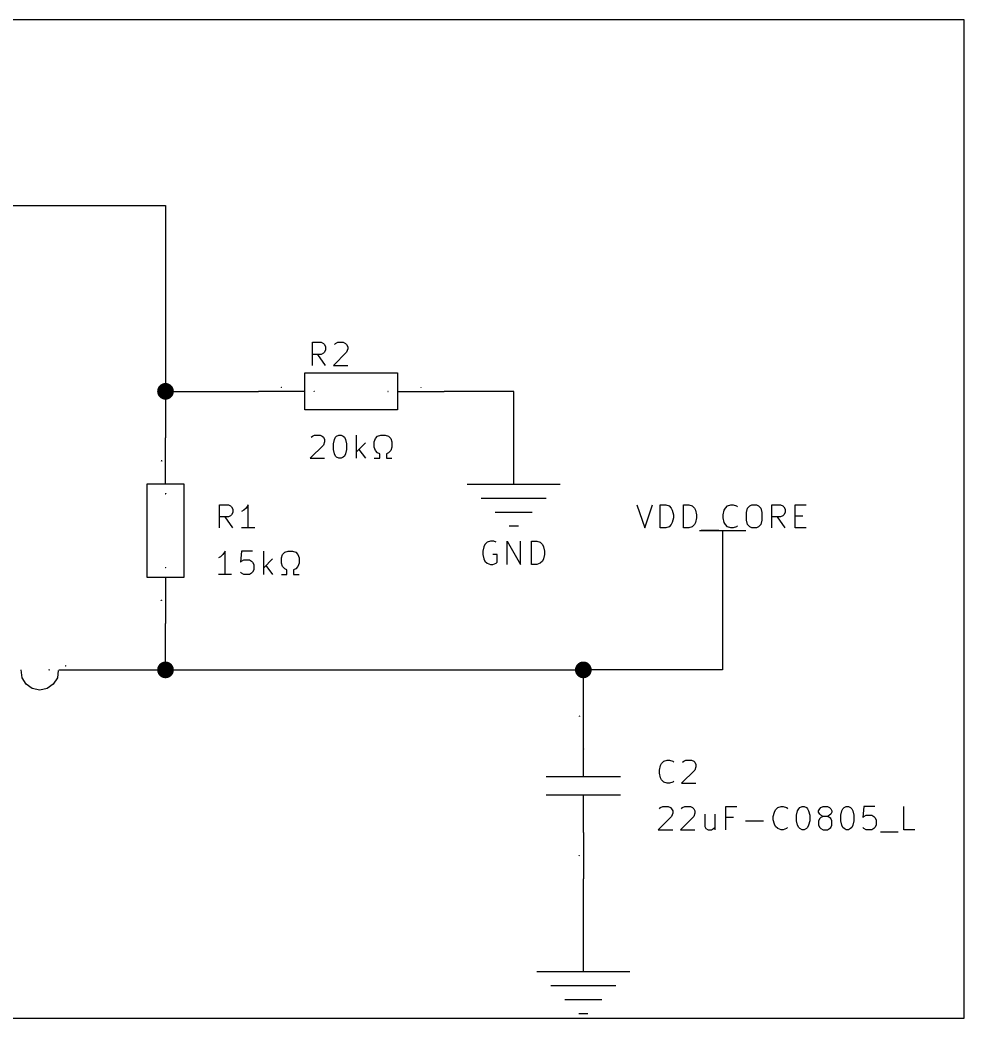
# Model space of a CAD drawing. Header units: millimetres. Extents: x 5 to 293, y -205 to -3.
# Drawn here: x 129.2 to 180.8, y -59.7 to -5.1 of the extents above; entities that cross this region are included whole.
import ezdxf

# ---------------------------------------------------------------- set-up
doc = ezdxf.new("R2010")
doc.units = ezdxf.units.MM
for name, color, linetype in [('GREENSIXTYFIVE', 129, 'CONTINUOUS'), ('LIGHTGREEN', 92, 'CONTINUOUS'), ('LIGHTMAGENTA', 212, 'CONTINUOUS'), ('LIGHTRED', 12, 'CONTINUOUS'), ('RED', 14, 'CONTINUOUS')]:
    doc.layers.add(name, color=color, linetype=linetype)

msp = doc.modelspace()

# ---------------------------------------------------------------- linework, layer by layer
at = {"layer": 'GREENSIXTYFIVE', "linetype": 'CONTINUOUS'}
for p, q in [((145.1935, -23.9844), (145.1935, -22.7144)), ((145.1935, -22.7144), (145.6773, -22.7144)), ((145.1935, -23.9844), (145.1935, -22.7144)), ((145.1935, -22.7144), (145.6773, -22.7144)), ((145.6773, -22.7144), (145.7983, -22.7749)), ((145.6773, -22.7144), (145.7983, -22.7749)), ((145.7983, -22.7749), (145.8588, -22.8354)), ((145.7983, -22.7749), (145.8588, -22.8354)), ((145.8588, -22.8354), (145.9192, -22.9563)), ((145.8588, -22.8354), (145.9192, -22.9563)), ((146.4031, -22.8354), (146.4635, -22.7749)), ((146.4031, -22.8354), (146.4635, -22.7749)), ((146.4635, -22.7749), (146.5845, -22.7144)), ((146.4635, -22.7749), (146.5845, -22.7144)), ((146.5845, -22.7144), (146.8869, -22.7144)), ((146.5845, -22.7144), (146.8869, -22.7144)), ((146.8869, -22.7144), (147.0078, -22.7749)), ((146.8869, -22.7144), (147.0078, -22.7749)), ((147.0078, -22.7749), (147.0683, -22.8354)), ((147.0078, -22.7749), (147.0683, -22.8354)), ((147.0683, -22.8354), (147.1288, -22.9563)), ((147.0683, -22.8354), (147.1288, -22.9563)), ((145.6773, -23.3797), (145.1935, -23.3797)), ((145.6773, -23.3797), (145.1935, -23.3797)), ((145.9192, -23.9844), (145.4959, -23.3797)), ((145.9192, -23.9844), (145.4959, -23.3797)), ((145.7983, -23.3192), (145.6773, -23.3797)), ((145.7983, -23.3192), (145.6773, -23.3797)), ((145.8588, -23.2587), (145.7983, -23.3192)), ((145.8588, -23.2587), (145.7983, -23.3192)), ((145.9192, -23.1378), (145.8588, -23.2587)), ((145.9192, -23.1378), (145.8588, -23.2587)), ((145.9192, -22.9563), (145.9192, -23.1378)), ((145.9192, -22.9563), (145.9192, -23.1378)), ((147.0683, -23.2587), (146.3426, -23.9844)), ((147.0683, -23.2587), (146.3426, -23.9844)), ((147.1288, -23.0773), (147.0683, -23.2587)), ((147.1288, -23.0773), (147.0683, -23.2587)), ((147.1288, -22.9563), (147.1288, -23.0773)), ((147.1288, -22.9563), (147.1288, -23.0773)), ((146.3426, -23.9844), (147.1288, -23.9844)), ((146.3426, -23.9844), (147.1288, -23.9844)), ((145.2952, -25.3924), (145.2928, -25.3936)), ((145.2952, -25.3924), (145.2928, -25.3936)), ((145.3073, -25.4118), (145.2928, -25.4118)), ((145.3073, -25.4118), (145.2928, -25.4118)), ((145.2976, -25.39), (145.2952, -25.3924)), ((145.2976, -25.39), (145.2952, -25.3924)), ((145.3, -25.3864), (145.2976, -25.39)), ((145.3, -25.3864), (145.2976, -25.39)), ((145.3, -25.4118), (145.3, -25.3864)), ((145.3, -25.4118), (145.3, -25.3864)), ((149.3459, -25.3972), (149.3314, -25.4118)), ((149.3459, -25.3972), (149.3314, -25.4118)), ((149.3314, -25.4118), (149.3471, -25.4118)), ((149.3314, -25.4118), (149.3471, -25.4118)), ((149.3326, -25.3888), (149.3338, -25.3876)), ((149.3326, -25.3888), (149.3338, -25.3876)), ((149.3338, -25.3876), (149.3362, -25.3864)), ((149.3338, -25.3876), (149.3362, -25.3864)), ((149.3362, -25.3864), (149.3423, -25.3864)), ((149.3362, -25.3864), (149.3423, -25.3864)), ((149.3423, -25.3864), (149.3447, -25.3876)), ((149.3423, -25.3864), (149.3447, -25.3876)), ((149.3447, -25.3876), (149.3459, -25.3888)), ((149.3447, -25.3876), (149.3459, -25.3888)), ((149.3459, -25.3888), (149.3471, -25.3912)), ((149.3459, -25.3888), (149.3471, -25.3912)), ((149.3471, -25.3936), (149.3459, -25.3972)), ((149.3471, -25.3936), (149.3459, -25.3972)), ((149.3471, -25.3912), (149.3471, -25.3936)), ((149.3471, -25.3912), (149.3471, -25.3936)), ((145.1935, -27.8549), (145.3145, -27.7944)), ((145.1935, -27.8549), (145.3145, -27.7944)), ((145.3145, -27.7944), (145.6169, -27.7944)), ((145.3145, -27.7944), (145.6169, -27.7944)), ((145.6169, -27.7944), (145.7378, -27.8549)), ((145.6169, -27.7944), (145.7378, -27.8549)), ((146.524, -27.8549), (146.6449, -27.7944)), ((146.524, -27.8549), (146.6449, -27.7944)), ((146.6449, -27.7944), (146.7659, -27.7944)), ((146.6449, -27.7944), (146.7659, -27.7944)), ((146.7659, -27.7944), (146.8868, -27.8549)), ((146.7659, -27.7944), (146.8868, -27.8549)), ((147.6125, -29.0644), (147.6125, -27.7944)), ((147.6125, -29.0644), (147.6125, -27.7944)), ((148.7616, -27.8549), (148.943, -27.7944)), ((148.7616, -27.8549), (148.943, -27.7944)), ((148.943, -27.7944), (149.1849, -27.7944)), ((148.943, -27.7944), (149.1849, -27.7944)), ((149.1849, -27.7944), (149.3663, -27.8549)), ((149.1849, -27.7944), (149.3663, -27.8549)), ((145.7983, -28.3387), (145.0726, -29.0644)), ((145.7983, -28.3387), (145.0726, -29.0644)), ((145.1331, -27.9154), (145.1935, -27.8549)), ((145.1331, -27.9154), (145.1935, -27.8549)), ((145.7378, -27.8549), (145.7983, -27.9154)), ((145.7378, -27.8549), (145.7983, -27.9154)), ((145.7983, -27.9154), (145.8588, -28.0363)), ((145.7983, -27.9154), (145.8588, -28.0363)), ((145.8588, -28.1573), (145.7983, -28.3387)), ((145.8588, -28.1573), (145.7983, -28.3387)), ((145.8588, -28.0363), (145.8588, -28.1573)), ((145.8588, -28.0363), (145.8588, -28.1573)), ((146.3426, -28.2782), (146.403, -28.0363)), ((146.3426, -28.2782), (146.403, -28.0363)), ((146.3426, -28.5806), (146.3426, -28.2782)), ((146.3426, -28.5806), (146.3426, -28.2782)), ((146.403, -28.0363), (146.4635, -27.9154)), ((146.403, -28.0363), (146.4635, -27.9154)), ((146.4635, -27.9154), (146.524, -27.8549)), ((146.4635, -27.9154), (146.524, -27.8549)), ((146.8868, -27.8549), (146.9473, -27.9154)), ((146.8868, -27.8549), (146.9473, -27.9154)), ((146.9473, -27.9154), (147.0078, -28.0363)), ((146.9473, -27.9154), (147.0078, -28.0363)), ((147.0078, -28.0363), (147.0683, -28.2782)), ((147.0078, -28.0363), (147.0683, -28.2782)), ((147.0683, -28.2782), (147.0683, -28.5806)), ((147.0683, -28.2782), (147.0683, -28.5806)), ((148.0963, -28.2178), (147.6125, -28.7016)), ((148.0963, -28.2178), (147.6125, -28.7016)), ((148.5802, -28.1573), (148.6406, -27.9759)), ((148.5802, -28.1573), (148.6406, -27.9759)), ((148.5802, -28.4597), (148.5802, -28.1573)), ((148.5802, -28.4597), (148.5802, -28.1573)), ((148.6406, -27.9759), (148.7616, -27.8549)), ((148.6406, -27.9759), (148.7616, -27.8549)), ((149.3663, -27.8549), (149.4873, -27.9759)), ((149.3663, -27.8549), (149.4873, -27.9759)), ((149.4873, -27.9759), (149.5478, -28.1573)), ((149.4873, -27.9759), (149.5478, -28.1573)), ((149.5478, -28.1573), (149.5478, -28.4597)), ((149.5478, -28.1573), (149.5478, -28.4597)), ((146.403, -28.8225), (146.3426, -28.5806)), ((146.403, -28.8225), (146.3426, -28.5806)), ((146.4635, -28.9435), (146.403, -28.8225)), ((146.4635, -28.9435), (146.403, -28.8225)), ((147.0078, -28.8225), (146.9473, -28.9435)), ((147.0078, -28.8225), (146.9473, -28.9435)), ((147.0683, -28.5806), (147.0078, -28.8225)), ((147.0683, -28.5806), (147.0078, -28.8225)), ((147.7335, -28.5806), (148.0963, -29.0644)), ((147.7335, -28.5806), (148.0963, -29.0644)), ((148.6406, -28.6411), (148.5802, -28.4597)), ((148.6406, -28.6411), (148.5802, -28.4597)), ((148.7616, -28.762), (148.6406, -28.6411)), ((148.7616, -28.762), (148.6406, -28.6411)), ((148.8825, -28.8225), (148.7616, -28.762)), ((148.8825, -28.8225), (148.7616, -28.762)), ((148.8825, -29.0644), (148.8825, -28.8225)), ((148.8825, -29.0644), (148.8825, -28.8225)), ((149.3663, -28.762), (149.2454, -28.8225)), ((149.3663, -28.762), (149.2454, -28.8225)), ((149.2454, -28.8225), (149.2454, -29.0644)), ((149.2454, -28.8225), (149.2454, -29.0644)), ((149.4873, -28.6411), (149.3663, -28.762)), ((149.4873, -28.6411), (149.3663, -28.762)), ((149.5478, -28.4597), (149.4873, -28.6411)), ((149.5478, -28.4597), (149.4873, -28.6411)), ((145.0726, -29.0644), (145.8588, -29.0644)), ((145.0726, -29.0644), (145.8588, -29.0644)), ((146.524, -29.004), (146.4635, -28.9435)), ((146.524, -29.004), (146.4635, -28.9435)), ((146.6449, -29.0644), (146.524, -29.004)), ((146.6449, -29.0644), (146.524, -29.004)), ((146.7659, -29.0644), (146.6449, -29.0644)), ((146.7659, -29.0644), (146.6449, -29.0644)), ((146.8868, -29.004), (146.7659, -29.0644)), ((146.8868, -29.004), (146.7659, -29.0644)), ((146.9473, -28.9435), (146.8868, -29.004)), ((146.9473, -28.9435), (146.8868, -29.004)), ((148.5802, -29.0644), (148.8825, -29.0644)), ((148.5802, -29.0644), (148.8825, -29.0644)), ((149.2454, -29.0644), (149.5478, -29.0644)), ((149.2454, -29.0644), (149.5478, -29.0644)), ((137.1718, -31.0001), (137.1464, -31.0001)), ((137.1464, -31.0001), (137.15, -31.0025)), ((137.1718, -31.0001), (137.1464, -31.0001)), ((137.1464, -31.0001), (137.15, -31.0025)), ((137.15, -31.0025), (137.1524, -31.0049)), ((137.15, -31.0025), (137.1524, -31.0049)), ((137.1524, -31.0049), (137.1536, -31.0073)), ((137.1524, -31.0049), (137.1536, -31.0073)), ((137.1718, -30.9928), (137.1718, -31.0073)), ((137.1718, -30.9928), (137.1718, -31.0073)), ((140.1135, -32.8744), (140.1135, -31.6044)), ((140.1135, -31.6044), (140.5973, -31.6044)), ((140.1135, -32.8744), (140.1135, -31.6044)), ((140.1135, -31.6044), (140.5973, -31.6044)), ((140.5973, -31.6044), (140.7183, -31.6649)), ((140.5973, -31.6044), (140.7183, -31.6649)), ((140.7183, -31.6649), (140.7788, -31.7254)), ((140.7183, -31.6649), (140.7788, -31.7254)), ((141.6859, -31.6044), (141.565, -31.7859)), ((141.6859, -31.6044), (141.565, -31.7859)), ((141.6859, -32.8744), (141.6859, -31.6044)), ((141.6859, -32.8744), (141.6859, -31.6044)), ((162.9531, -31.6044), (163.3764, -32.8744)), ((163.3764, -32.8744), (163.7998, -31.6044)), ((164.2231, -32.8744), (164.2231, -31.6044)), ((164.2231, -31.6044), (164.5255, -31.6044)), ((164.5255, -31.6044), (164.7069, -31.6649)), ((164.7069, -31.6649), (164.8279, -31.7859)), ((165.4931, -32.8744), (165.4931, -31.6044)), ((165.4931, -31.6044), (165.7955, -31.6044)), ((165.7955, -31.6044), (165.9769, -31.6649)), ((165.9769, -31.6649), (166.0979, -31.7859)), ((167.7912, -31.7859), (167.9122, -31.6649)), ((167.9122, -31.6649), (168.0936, -31.6044)), ((168.0936, -31.6044), (168.2145, -31.6044)), ((168.2145, -31.6044), (168.396, -31.6649)), ((168.396, -31.6649), (168.4564, -31.7254)), ((169.0007, -31.7859), (169.1217, -31.6649)), ((169.1217, -31.6649), (169.2426, -31.6044)), ((169.2426, -31.6044), (169.4845, -31.6044)), ((169.4845, -31.6044), (169.6055, -31.6649)), ((169.6055, -31.6649), (169.7264, -31.7859)), ((170.3312, -32.8744), (170.3312, -31.6044)), ((170.3312, -31.6044), (170.815, -31.6044)), ((170.815, -31.6044), (170.936, -31.6649)), ((170.936, -31.6649), (170.9965, -31.7254)), ((171.6012, -32.8744), (171.6012, -31.6044)), ((171.6012, -31.6044), (172.206, -31.6044)), ((140.7183, -32.2092), (140.5973, -32.2697)), ((140.7183, -32.2092), (140.5973, -32.2697)), ((140.7788, -32.1487), (140.7183, -32.2092)), ((140.7788, -32.1487), (140.7183, -32.2092)), ((140.7788, -31.7254), (140.8392, -31.8463)), ((140.7788, -31.7254), (140.8392, -31.8463)), ((140.8392, -32.0278), (140.7788, -32.1487)), ((140.8392, -32.0278), (140.7788, -32.1487)), ((140.8392, -31.8463), (140.8392, -32.0278)), ((140.8392, -31.8463), (140.8392, -32.0278)), ((141.444, -31.9068), (141.3231, -31.9673)), ((141.444, -31.9068), (141.3231, -31.9673)), ((141.565, -31.7859), (141.444, -31.9068)), ((141.565, -31.7859), (141.444, -31.9068)), ((164.8279, -31.7859), (164.8884, -31.9068)), ((164.8884, -31.9068), (164.9488, -32.1487)), ((164.9488, -32.1487), (164.9488, -32.3301)), ((166.0979, -31.7859), (166.1584, -31.9068)), ((166.1584, -31.9068), (166.2188, -32.1487)), ((166.2188, -32.1487), (166.2188, -32.3301)), ((167.6703, -32.1487), (167.7307, -31.9068)), ((167.6703, -32.3301), (167.6703, -32.1487)), ((167.7307, -31.9068), (167.7912, -31.7859)), ((168.9403, -32.0278), (169.0007, -31.7859)), ((168.9403, -32.4511), (168.9403, -32.0278)), ((169.7264, -31.7859), (169.7869, -32.0278)), ((169.7869, -32.0278), (169.7869, -32.4511)), ((170.936, -32.2092), (170.815, -32.2697)), ((170.9965, -32.1487), (170.936, -32.2092)), ((170.9965, -31.7254), (171.0569, -31.8463)), ((171.0569, -32.0278), (170.9965, -32.1487)), ((171.0569, -31.8463), (171.0569, -32.0278)), ((171.6012, -32.2092), (172.0246, -32.2092)), ((140.5973, -32.2697), (140.1135, -32.2697)), ((140.5973, -32.2697), (140.1135, -32.2697)), ((140.8392, -32.8744), (140.4159, -32.2697)), ((140.8392, -32.8744), (140.4159, -32.2697)), ((164.8279, -32.693), (164.7069, -32.814)), ((164.8884, -32.572), (164.8279, -32.693)), ((164.9488, -32.3301), (164.8884, -32.572)), ((166.0979, -32.693), (165.9769, -32.814)), ((166.1584, -32.572), (166.0979, -32.693)), ((166.2188, -32.3301), (166.1584, -32.572)), ((167.7307, -32.572), (167.6703, -32.3301)), ((167.7912, -32.693), (167.7307, -32.572)), ((167.9122, -32.814), (167.7912, -32.693)), ((168.4564, -32.7535), (168.396, -32.814)), ((169.0007, -32.693), (168.9403, -32.4511)), ((169.1217, -32.814), (169.0007, -32.693)), ((169.7264, -32.693), (169.6055, -32.814)), ((169.7869, -32.4511), (169.7264, -32.693)), ((170.815, -32.2697), (170.3312, -32.2697)), ((171.0569, -32.8744), (170.6336, -32.2697)), ((142.0488, -32.8744), (141.3231, -32.8744)), ((142.0488, -32.8744), (141.3231, -32.8744)), ((164.5255, -32.8744), (164.2231, -32.8744)), ((164.7069, -32.814), (164.5255, -32.8744)), ((165.7955, -32.8744), (165.4931, -32.8744)), ((165.9769, -32.814), (165.7955, -32.8744)), ((166.4608, -32.9954), (167.4284, -32.9954)), ((168.0936, -32.8744), (167.9122, -32.814)), ((168.2145, -32.8744), (168.0936, -32.8744)), ((168.396, -32.814), (168.2145, -32.8744)), ((169.2426, -32.8744), (169.1217, -32.814)), ((169.4845, -32.8744), (169.2426, -32.8744)), ((169.6055, -32.814), (169.4845, -32.8744)), ((172.206, -32.8744), (171.6012, -32.8744)), ((154.6376, -33.7807), (154.5771, -33.9016)), ((154.7586, -33.6597), (154.6376, -33.7807)), ((154.94, -33.5992), (154.7586, -33.6597)), ((155.1214, -33.5992), (154.94, -33.5992)), ((155.2424, -33.6597), (155.1214, -33.5992)), ((155.8471, -34.8692), (155.8471, -33.5992)), ((155.8471, -33.5992), (156.5728, -34.8692)), ((156.5728, -34.8692), (156.5728, -33.5992)), ((157.1776, -34.8692), (157.1776, -33.5992)), ((157.1776, -33.5992), (157.48, -33.5992)), ((157.48, -33.5992), (157.6614, -33.6597)), ((157.6614, -33.6597), (157.7824, -33.7807)), ((157.7824, -33.7807), (157.8429, -33.9016)), ((140.295, -34.3259), (140.174, -34.4468)), ((140.295, -34.3259), (140.174, -34.4468)), ((140.4159, -34.1444), (140.295, -34.3259)), ((140.4159, -34.1444), (140.295, -34.3259)), ((140.4159, -35.4144), (140.4159, -34.1444)), ((140.4159, -35.4144), (140.4159, -34.1444)), ((141.323, -34.1444), (141.2626, -34.7492)), ((141.323, -34.1444), (141.2626, -34.7492)), ((141.9278, -34.1444), (141.323, -34.1444)), ((141.9278, -34.1444), (141.323, -34.1444)), ((142.5325, -35.4144), (142.5325, -34.1444)), ((142.5325, -35.4144), (142.5325, -34.1444)), ((143.5002, -34.5073), (143.5606, -34.3259)), ((143.5002, -34.5073), (143.5606, -34.3259)), ((143.5606, -34.3259), (143.6816, -34.2049)), ((143.5606, -34.3259), (143.6816, -34.2049)), ((143.6816, -34.2049), (143.863, -34.1444)), ((143.6816, -34.2049), (143.863, -34.1444)), ((143.863, -34.1444), (144.1049, -34.1444)), ((143.863, -34.1444), (144.1049, -34.1444)), ((144.1049, -34.1444), (144.2863, -34.2049)), ((144.1049, -34.1444), (144.2863, -34.2049)), ((144.2863, -34.2049), (144.4073, -34.3259)), ((144.2863, -34.2049), (144.4073, -34.3259)), ((144.4073, -34.3259), (144.4678, -34.5073)), ((144.4073, -34.3259), (144.4678, -34.5073)), ((154.5771, -33.9016), (154.5167, -34.1435)), ((154.5167, -34.1435), (154.5167, -34.3249)), ((154.5167, -34.3249), (154.5771, -34.5668)), ((155.3028, -34.3249), (155.0609, -34.3249)), ((155.3028, -34.7483), (155.3028, -34.3249)), ((157.8429, -33.9016), (157.9033, -34.1435)), ((157.9033, -34.3249), (157.8429, -34.5668)), ((157.9033, -34.1435), (157.9033, -34.3249)), ((140.174, -34.4468), (140.0531, -34.5073)), ((140.174, -34.4468), (140.0531, -34.5073)), ((141.2626, -34.7492), (141.323, -34.6887)), ((141.2626, -34.7492), (141.323, -34.6887)), ((141.323, -34.6887), (141.444, -34.6282)), ((141.323, -34.6887), (141.444, -34.6282)), ((141.444, -34.6282), (141.7464, -34.6282)), ((141.444, -34.6282), (141.7464, -34.6282)), ((141.7464, -34.6282), (141.8673, -34.6887)), ((141.7464, -34.6282), (141.8673, -34.6887)), ((141.8673, -34.6887), (141.9278, -34.7492)), ((141.8673, -34.6887), (141.9278, -34.7492)), ((141.9278, -34.7492), (141.9883, -34.8701)), ((141.9278, -34.7492), (141.9883, -34.8701)), ((141.9883, -34.8701), (141.9883, -35.1725)), ((141.9883, -34.8701), (141.9883, -35.1725)), ((143.0163, -34.5678), (142.5325, -35.0516)), ((143.0163, -34.5678), (142.5325, -35.0516)), ((142.6535, -34.9306), (143.0163, -35.4144)), ((142.6535, -34.9306), (143.0163, -35.4144)), ((143.5002, -34.8097), (143.5002, -34.5073)), ((143.5002, -34.8097), (143.5002, -34.5073)), ((143.5606, -34.9911), (143.5002, -34.8097)), ((143.5606, -34.9911), (143.5002, -34.8097)), ((144.4678, -34.8097), (144.4073, -34.9911)), ((144.4678, -34.8097), (144.4073, -34.9911)), ((144.4678, -34.5073), (144.4678, -34.8097)), ((144.4678, -34.5073), (144.4678, -34.8097)), ((154.5771, -34.5668), (154.6376, -34.6878)), ((154.6376, -34.6878), (154.7586, -34.8088)), ((154.7586, -34.8088), (154.94, -34.8692)), ((154.94, -34.8692), (155.0609, -34.8692)), ((155.0609, -34.8692), (155.2424, -34.8088)), ((155.2424, -34.8088), (155.3028, -34.7483)), ((157.48, -34.8692), (157.1776, -34.8692)), ((157.6614, -34.8088), (157.48, -34.8692)), ((157.7824, -34.6878), (157.6614, -34.8088)), ((157.8429, -34.5668), (157.7824, -34.6878)), ((137.1464, -35.0374), (137.1476, -35.035)), ((137.1464, -35.0374), (137.1476, -35.035)), ((137.1464, -35.0435), (137.1464, -35.0374)), ((137.1464, -35.0435), (137.1464, -35.0374)), ((137.1476, -35.0459), (137.1464, -35.0435)), ((137.1476, -35.0459), (137.1464, -35.0435)), ((137.1476, -35.035), (137.1488, -35.0338)), ((137.1476, -35.035), (137.1488, -35.0338)), ((137.1488, -35.0471), (137.1476, -35.0459)), ((137.1488, -35.0471), (137.1476, -35.0459)), ((137.1488, -35.0338), (137.1512, -35.0326)), ((137.1488, -35.0338), (137.1512, -35.0326)), ((137.1512, -35.0326), (137.1536, -35.0326)), ((137.1512, -35.0326), (137.1536, -35.0326)), ((137.1536, -35.0326), (137.1572, -35.0338)), ((137.1536, -35.0326), (137.1572, -35.0338)), ((137.1572, -35.0338), (137.1718, -35.0483)), ((137.1572, -35.0338), (137.1718, -35.0483)), ((137.1718, -35.0483), (137.1718, -35.0326)), ((137.1718, -35.0483), (137.1718, -35.0326)), ((140.7788, -35.4144), (140.0531, -35.4144)), ((140.7788, -35.4144), (140.0531, -35.4144)), ((141.323, -35.354), (141.2626, -35.2935)), ((141.323, -35.354), (141.2626, -35.2935)), ((141.444, -35.4144), (141.323, -35.354)), ((141.444, -35.4144), (141.323, -35.354)), ((141.7464, -35.4144), (141.444, -35.4144)), ((141.7464, -35.4144), (141.444, -35.4144)), ((141.8673, -35.354), (141.7464, -35.4144)), ((141.8673, -35.354), (141.7464, -35.4144)), ((141.9278, -35.2935), (141.8673, -35.354)), ((141.9278, -35.2935), (141.8673, -35.354)), ((141.9883, -35.1725), (141.9278, -35.2935)), ((141.9883, -35.1725), (141.9278, -35.2935)), ((143.5002, -35.4144), (143.8025, -35.4144)), ((143.5002, -35.4144), (143.8025, -35.4144)), ((143.6816, -35.112), (143.5606, -34.9911)), ((143.6816, -35.112), (143.5606, -34.9911)), ((143.8025, -35.1725), (143.6816, -35.112)), ((143.8025, -35.1725), (143.6816, -35.112)), ((143.8025, -35.4144), (143.8025, -35.1725)), ((143.8025, -35.4144), (143.8025, -35.1725)), ((144.2863, -35.112), (144.1654, -35.1725)), ((144.2863, -35.112), (144.1654, -35.1725)), ((144.1654, -35.1725), (144.1654, -35.4144)), ((144.1654, -35.1725), (144.1654, -35.4144)), ((144.1654, -35.4144), (144.4678, -35.4144)), ((144.1654, -35.4144), (144.4678, -35.4144)), ((144.4073, -34.9911), (144.2863, -35.112)), ((144.4073, -34.9911), (144.2863, -35.112)), ((130.793, -40.6324), (130.7906, -40.6336)), ((130.8051, -40.6518), (130.7906, -40.6518)), ((130.7954, -40.63), (130.793, -40.6324)), ((130.7978, -40.6264), (130.7954, -40.63)), ((130.7978, -40.6518), (130.7978, -40.6264)), ((160.0318, -44.9701), (160.0064, -44.9701)), ((160.0064, -44.9701), (160.01, -44.9725)), ((160.01, -44.9725), (160.0124, -44.9749)), ((160.0124, -44.9749), (160.0136, -44.9773)), ((160.0318, -44.9628), (160.0318, -44.9773)), ((164.2435, -45.8768), (164.304, -45.7559)), ((164.304, -45.7559), (164.425, -45.6349)), ((164.425, -45.6349), (164.6064, -45.5744)), ((164.6064, -45.5744), (164.7273, -45.5744)), ((164.7273, -45.5744), (164.9088, -45.6349)), ((164.9088, -45.6349), (164.9692, -45.6954)), ((165.4531, -45.6954), (165.5135, -45.6349)), ((165.5135, -45.6349), (165.6345, -45.5744)), ((165.6345, -45.5744), (165.9369, -45.5744)), ((165.9369, -45.5744), (166.0578, -45.6349)), ((166.0578, -45.6349), (166.1183, -45.6954)), ((166.1183, -45.6954), (166.1788, -45.8163)), ((166.1788, -45.8163), (166.1788, -45.9373)), ((164.1831, -46.1187), (164.2435, -45.8768)), ((164.1831, -46.3001), (164.1831, -46.1187)), ((164.2435, -46.542), (164.1831, -46.3001)), ((166.1183, -46.1187), (165.3926, -46.8444)), ((166.1788, -45.9373), (166.1183, -46.1187)), ((164.304, -46.663), (164.2435, -46.542)), ((164.425, -46.784), (164.304, -46.663)), ((164.6064, -46.8444), (164.425, -46.784)), ((164.7273, -46.8444), (164.6064, -46.8444)), ((164.9088, -46.784), (164.7273, -46.8444)), ((164.9692, -46.7235), (164.9088, -46.784)), ((165.3926, -46.8444), (166.1788, -46.8444)), ((164.1831, -48.2354), (164.2435, -48.1749)), ((164.2435, -48.1749), (164.3645, -48.1144)), ((164.3645, -48.1144), (164.6669, -48.1144)), ((164.6669, -48.1144), (164.7878, -48.1749)), ((164.7878, -48.1749), (164.8483, -48.2354)), ((164.8483, -48.2354), (164.9088, -48.3563)), ((164.9088, -48.4773), (164.8483, -48.6587)), ((164.9088, -48.3563), (164.9088, -48.4773)), ((165.3926, -48.2354), (165.453, -48.1749)), ((165.453, -48.1749), (165.574, -48.1144)), ((165.574, -48.1144), (165.8764, -48.1144)), ((165.8764, -48.1144), (165.9973, -48.1749)), ((165.9973, -48.1749), (166.0578, -48.2354)), ((166.0578, -48.2354), (166.1183, -48.3563)), ((166.1183, -48.4773), (166.0578, -48.6587)), ((166.1183, -48.3563), (166.1183, -48.4773)), ((166.6625, -48.5378), (166.6625, -49.203)), ((167.2068, -48.5378), (167.2068, -49.3844)), ((167.8115, -49.3844), (167.8115, -48.1144)), ((167.8115, -48.1144), (168.4163, -48.1144)), ((170.4121, -48.6587), (170.4725, -48.4168)), ((170.4725, -48.4168), (170.533, -48.2959)), ((170.533, -48.2959), (170.654, -48.1749)), ((170.654, -48.1749), (170.8354, -48.1144)), ((170.8354, -48.1144), (170.9563, -48.1144)), ((170.9563, -48.1144), (171.1378, -48.1749)), ((171.1378, -48.1749), (171.1982, -48.2354)), ((171.6821, -48.5982), (171.7425, -48.3563)), ((171.6821, -48.9006), (171.6821, -48.5982)), ((171.7425, -48.3563), (171.803, -48.2354)), ((171.803, -48.2354), (171.8635, -48.1749)), ((171.8635, -48.1749), (171.9844, -48.1144)), ((171.9844, -48.1144), (172.1054, -48.1144)), ((172.1054, -48.1144), (172.2263, -48.1749)), ((172.2263, -48.1749), (172.2868, -48.2354)), ((172.2868, -48.2354), (172.3473, -48.3563)), ((172.3473, -48.3563), (172.4078, -48.5982)), ((172.4078, -48.5982), (172.4078, -48.9006)), ((172.8916, -48.3563), (172.952, -48.2354)), ((172.8916, -48.4168), (172.8916, -48.3563)), ((172.952, -48.5378), (172.8916, -48.4168)), ((172.952, -48.2354), (173.0125, -48.1749)), ((173.0125, -48.5982), (172.952, -48.5378)), ((173.0125, -48.1749), (173.1335, -48.1144)), ((173.1335, -48.6587), (173.0125, -48.5982)), ((173.1335, -48.1144), (173.3754, -48.1144)), ((173.3754, -48.1144), (173.4963, -48.1749)), ((173.4963, -48.5982), (173.3754, -48.6587)), ((173.4963, -48.1749), (173.5568, -48.2354)), ((173.5568, -48.5378), (173.4963, -48.5982)), ((173.5568, -48.2354), (173.6173, -48.3563)), ((173.6173, -48.4168), (173.5568, -48.5378)), ((173.6173, -48.3563), (173.6173, -48.4168)), ((174.1011, -48.5982), (174.1615, -48.3563)), ((174.1011, -48.9006), (174.1011, -48.5982)), ((174.1615, -48.3563), (174.222, -48.2354)), ((174.222, -48.2354), (174.2825, -48.1749)), ((174.2825, -48.1749), (174.4034, -48.1144)), ((174.4034, -48.1144), (174.5244, -48.1144)), ((174.5244, -48.1144), (174.6453, -48.1749)), ((174.6453, -48.1749), (174.7058, -48.2354)), ((174.7058, -48.2354), (174.7663, -48.3563)), ((174.7663, -48.3563), (174.8268, -48.5982)), ((174.8268, -48.5982), (174.8268, -48.9006)), ((175.371, -48.1144), (175.3106, -48.7192)), ((175.9758, -48.1144), (175.371, -48.1144)), ((175.371, -48.6587), (175.492, -48.5982)), ((175.492, -48.5982), (175.7944, -48.5982)), ((175.7944, -48.5982), (175.9153, -48.6587)), ((177.5481, -49.3844), (177.5481, -48.1144)), ((160.0064, -49.0074), (160.0076, -49.005)), ((160.0064, -49.0135), (160.0064, -49.0074)), ((160.0076, -49.0159), (160.0064, -49.0135)), ((160.0076, -49.005), (160.0088, -49.0038)), ((160.0088, -49.0171), (160.0076, -49.0159)), ((160.0088, -49.0038), (160.0112, -49.0026)), ((160.0112, -49.0026), (160.0136, -49.0026)), ((160.0136, -49.0026), (160.0172, -49.0038)), ((160.0172, -49.0038), (160.0318, -49.0183)), ((160.0318, -49.0183), (160.0318, -49.0026)), ((164.8483, -48.6587), (164.1226, -49.3844)), ((166.0578, -48.6587), (165.3321, -49.3844)), ((168.2349, -48.7192), (167.8115, -48.7192)), ((168.9001, -48.9006), (169.8678, -48.9006)), ((170.4121, -48.8401), (170.4121, -48.6587)), ((170.4725, -49.082), (170.4121, -48.8401)), ((170.533, -49.203), (170.4725, -49.082)), ((171.7425, -49.1425), (171.6821, -48.9006)), ((171.803, -49.2635), (171.7425, -49.1425)), ((172.3473, -49.1425), (172.2868, -49.2635)), ((172.4078, -48.9006), (172.3473, -49.1425)), ((172.952, -48.7797), (172.8916, -48.9006)), ((172.8916, -48.9006), (172.8916, -49.1425)), ((172.8916, -49.1425), (172.952, -49.2635)), ((173.0125, -48.7192), (172.952, -48.7797)), ((173.1335, -48.6587), (173.0125, -48.7192)), ((173.3754, -48.6587), (173.1335, -48.6587)), ((173.4963, -48.7192), (173.3754, -48.6587)), ((173.5568, -48.7797), (173.4963, -48.7192)), ((173.6173, -48.9006), (173.5568, -48.7797)), ((173.5568, -49.2635), (173.6173, -49.1425)), ((173.6173, -49.1425), (173.6173, -48.9006)), ((174.1615, -49.1425), (174.1011, -48.9006)), ((174.222, -49.2635), (174.1615, -49.1425)), ((174.7663, -49.1425), (174.7058, -49.2635)), ((174.8268, -48.9006), (174.7663, -49.1425)), ((175.3106, -48.7192), (175.371, -48.6587)), ((175.9153, -48.6587), (175.9758, -48.7192)), ((175.9758, -48.7192), (176.0363, -48.8401)), ((176.0363, -49.1425), (175.9758, -49.2635)), ((176.0363, -48.8401), (176.0363, -49.1425)), ((164.1226, -49.3844), (164.9088, -49.3844)), ((165.3321, -49.3844), (166.1183, -49.3844)), ((166.6625, -49.203), (166.723, -49.324)), ((166.723, -49.324), (166.844, -49.3844)), ((166.844, -49.3844), (167.0254, -49.3844)), ((167.0254, -49.3844), (167.1463, -49.324)), ((167.1463, -49.324), (167.2068, -49.2635)), ((170.654, -49.324), (170.533, -49.203)), ((170.8354, -49.3844), (170.654, -49.324)), ((170.9563, -49.3844), (170.8354, -49.3844)), ((171.1378, -49.324), (170.9563, -49.3844)), ((171.1982, -49.2635), (171.1378, -49.324)), ((171.8635, -49.324), (171.803, -49.2635)), ((171.9844, -49.3844), (171.8635, -49.324)), ((172.1054, -49.3844), (171.9844, -49.3844)), ((172.2263, -49.324), (172.1054, -49.3844)), ((172.2868, -49.2635), (172.2263, -49.324)), ((172.952, -49.2635), (173.0125, -49.324)), ((173.0125, -49.324), (173.1335, -49.3844)), ((173.1335, -49.3844), (173.3754, -49.3844)), ((173.3754, -49.3844), (173.4963, -49.324)), ((173.4963, -49.324), (173.5568, -49.2635)), ((174.2825, -49.324), (174.222, -49.2635)), ((174.4034, -49.3844), (174.2825, -49.324)), ((174.5244, -49.3844), (174.4034, -49.3844)), ((174.6453, -49.324), (174.5244, -49.3844)), ((174.7058, -49.2635), (174.6453, -49.324)), ((175.371, -49.324), (175.3106, -49.2635)), ((175.492, -49.3844), (175.371, -49.324)), ((175.7944, -49.3844), (175.492, -49.3844)), ((175.9153, -49.324), (175.7944, -49.3844)), ((175.9758, -49.2635), (175.9153, -49.324)), ((176.2782, -49.5054), (177.2458, -49.5054)), ((178.1529, -49.3844), (177.5481, -49.3844))]:
    msp.add_line(p, q, dxfattribs=at)
at = {"layer": 'LIGHTGREEN', "linetype": 'CONTINUOUS'}
for p, q in [((86.36, -15.24), (137.16, -15.24)), ((137.16, -15.24), (137.16, -25.4)), ((137.16, -25.4), (142.24, -25.4)), ((137.16, -25.4), (137.16, -27.94)), ((156.21, -25.4), (152.4, -25.4)), ((156.21, -27.94), (156.21, -25.4)), ((167.64, -35.56), (167.64, -40.64)), ((137.16, -40.64), (137.16, -38.1)), ((132.08, -40.64), (137.16, -40.64)), ((137.16, -40.64), (160.02, -40.64)), ((160.02, -41.91), (160.02, -40.64)), ((167.64, -40.64), (160.02, -40.64)), ((160.02, -54.61), (160.02, -52.07))]:
    msp.add_line(p, q, dxfattribs=at)
at = {"layer": 'LIGHTGREEN', "const_width": 0.4572}
for points in [[(136.9314, -25.4, 1), (137.3886, -25.4, 1)], [(136.9314, -40.64, 1), (137.3886, -40.64, 1)], [(159.7914, -40.64, 1), (160.2486, -40.64, 1)]]:
    msp.add_lwpolyline(points, format="xyb", close=True, dxfattribs=at)
at = {"layer": 'LIGHTMAGENTA', "linetype": 'CONTINUOUS'}
for p, q in [((180.848, -5.08), (69.85, -5.08)), ((180.848, -59.69), (180.848, -5.08)), ((69.85, -59.69), (180.848, -59.69))]:
    msp.add_line(p, q, dxfattribs=at)
at = {"layer": 'LIGHTRED', "linetype": 'CONTINUOUS'}
for p, q in [((143.5051, -25.1743), (143.5027, -25.1755)), ((143.5051, -25.1743), (143.5027, -25.1755)), ((143.5172, -25.1937), (143.5027, -25.1937)), ((143.5172, -25.1937), (143.5027, -25.1937)), ((143.5075, -25.1719), (143.5051, -25.1743)), ((143.5075, -25.1719), (143.5051, -25.1743)), ((143.5099, -25.1683), (143.5075, -25.1719)), ((143.5099, -25.1683), (143.5075, -25.1719)), ((143.5099, -25.1937), (143.5099, -25.1683)), ((143.5099, -25.1937), (143.5099, -25.1683)), ((151.136, -25.1791), (151.1215, -25.1937)), ((151.136, -25.1791), (151.1215, -25.1937)), ((151.1215, -25.1937), (151.1372, -25.1937)), ((151.1215, -25.1937), (151.1372, -25.1937)), ((151.1227, -25.1707), (151.1239, -25.1695)), ((151.1227, -25.1707), (151.1239, -25.1695)), ((151.1239, -25.1695), (151.1263, -25.1683)), ((151.1239, -25.1695), (151.1263, -25.1683)), ((151.1263, -25.1683), (151.1324, -25.1683)), ((151.1263, -25.1683), (151.1324, -25.1683)), ((151.1324, -25.1683), (151.1348, -25.1695)), ((151.1324, -25.1683), (151.1348, -25.1695)), ((151.1348, -25.1695), (151.136, -25.1707)), ((151.1348, -25.1695), (151.136, -25.1707)), ((151.136, -25.1707), (151.1372, -25.1731)), ((151.136, -25.1707), (151.1372, -25.1731)), ((151.1372, -25.1755), (151.136, -25.1791)), ((151.1372, -25.1755), (151.136, -25.1791)), ((151.1372, -25.1731), (151.1372, -25.1755)), ((151.1372, -25.1731), (151.1372, -25.1755)), ((136.9537, -29.21), (136.9283, -29.21)), ((136.9283, -29.21), (136.9319, -29.2124)), ((136.9537, -29.21), (136.9283, -29.21)), ((136.9283, -29.21), (136.9319, -29.2124)), ((136.9319, -29.2124), (136.9343, -29.2148)), ((136.9319, -29.2124), (136.9343, -29.2148)), ((136.9343, -29.2148), (136.9355, -29.2172)), ((136.9343, -29.2148), (136.9355, -29.2172)), ((136.9537, -29.2027), (136.9537, -29.2172)), ((136.9537, -29.2027), (136.9537, -29.2172)), ((136.9283, -36.8275), (136.9295, -36.8251)), ((136.9283, -36.8275), (136.9295, -36.8251)), ((136.9283, -36.8336), (136.9283, -36.8275)), ((136.9283, -36.8336), (136.9283, -36.8275)), ((136.9295, -36.836), (136.9283, -36.8336)), ((136.9295, -36.836), (136.9283, -36.8336)), ((136.9295, -36.8251), (136.9307, -36.8239)), ((136.9295, -36.8251), (136.9307, -36.8239)), ((136.9307, -36.8372), (136.9295, -36.836)), ((136.9307, -36.8372), (136.9295, -36.836)), ((136.9307, -36.8239), (136.9331, -36.8227)), ((136.9307, -36.8239), (136.9331, -36.8227)), ((136.9331, -36.8227), (136.9355, -36.8227)), ((136.9331, -36.8227), (136.9355, -36.8227)), ((136.9355, -36.8227), (136.9391, -36.8239)), ((136.9355, -36.8227), (136.9391, -36.8239)), ((136.9391, -36.8239), (136.9537, -36.8384)), ((136.9391, -36.8239), (136.9537, -36.8384)), ((136.9537, -36.8384), (136.9537, -36.8227)), ((136.9537, -36.8384), (136.9537, -36.8227)), ((131.6989, -40.4083), (131.6965, -40.4119)), ((131.6989, -40.4337), (131.6989, -40.4083)), ((131.6941, -40.4143), (131.6917, -40.4155)), ((131.7062, -40.4337), (131.6917, -40.4337)), ((131.6965, -40.4119), (131.6941, -40.4143)), ((159.8137, -43.18), (159.7883, -43.18)), ((159.7883, -43.18), (159.7919, -43.1824)), ((159.7919, -43.1824), (159.7943, -43.1848)), ((159.7943, -43.1848), (159.7955, -43.1872)), ((159.8137, -43.1727), (159.8137, -43.1872)), ((159.7883, -50.7975), (159.7895, -50.7951)), ((159.7883, -50.8036), (159.7883, -50.7975)), ((159.7895, -50.806), (159.7883, -50.8036)), ((159.7895, -50.7951), (159.7907, -50.7939)), ((159.7907, -50.8072), (159.7895, -50.806)), ((159.7907, -50.7939), (159.7931, -50.7927)), ((159.7931, -50.7927), (159.7955, -50.7927)), ((159.7955, -50.7927), (159.7991, -50.7939)), ((159.7991, -50.7939), (159.8137, -50.8084)), ((159.8137, -50.8084), (159.8137, -50.7927))]:
    msp.add_line(p, q, dxfattribs=at)
at = {"layer": 'RED', "linetype": 'CONTINUOUS'}
for p, q in [((144.78, -26.416), (144.78, -24.384)), ((144.78, -24.384), (149.86, -24.384)), ((149.86, -24.384), (149.86, -26.416)), ((144.78, -25.4), (142.24, -25.4)), ((144.78, -25.4), (142.24, -25.4)), ((149.86, -25.4), (152.4, -25.4)), ((149.86, -25.4), (152.4, -25.4)), ((149.86, -26.416), (144.78, -26.416)), ((137.16, -30.48), (137.16, -27.94)), ((137.16, -30.48), (137.16, -27.94)), ((156.21, -30.48), (156.21, -27.94)), ((136.144, -30.48), (136.144, -35.56)), ((138.176, -30.48), (136.144, -30.48)), ((138.176, -35.56), (138.176, -30.48)), ((153.67, -30.48), (158.75, -30.48)), ((154.432, -31.242), (157.988, -31.242)), ((155.194, -32.004), (157.226, -32.004)), ((155.956, -32.766), (156.464, -32.766)), ((166.37, -33.02), (168.91, -33.02)), ((167.64, -33.02), (167.64, -34.29)), ((167.64, -34.29), (167.64, -35.56)), ((136.144, -35.56), (138.176, -35.56)), ((137.16, -35.56), (137.16, -38.1)), ((137.16, -35.56), (137.16, -38.1)), ((129.3114, -41.0718), (129.2606, -40.64)), ((131.2926, -40.6654), (131.2418, -41.0718)), ((131.318, -40.64), (132.08, -40.64)), ((129.54, -41.4274), (129.3114, -41.0718)), ((129.8702, -41.656), (129.54, -41.4274)), ((131.0132, -41.4274), (130.683, -41.656)), ((131.2418, -41.0718), (131.0132, -41.4274)), ((130.2766, -41.7576), (129.8702, -41.656)), ((130.683, -41.656), (130.2766, -41.7576)), ((160.02, -44.45), (160.02, -41.91)), ((160.02, -46.482), (160.02, -44.45)), ((157.988, -46.482), (162.052, -46.482)), ((162.052, -47.498), (157.988, -47.498)), ((160.02, -49.53), (160.02, -47.498)), ((160.02, -49.53), (160.02, -52.07)), ((160.02, -57.15), (160.02, -54.61)), ((157.48, -57.15), (162.56, -57.15)), ((158.242, -57.912), (161.798, -57.912)), ((159.004, -58.674), (161.036, -58.674)), ((159.766, -59.436), (160.274, -59.436))]:
    msp.add_line(p, q, dxfattribs=at)

doc.saveas('drawing.dxf')
